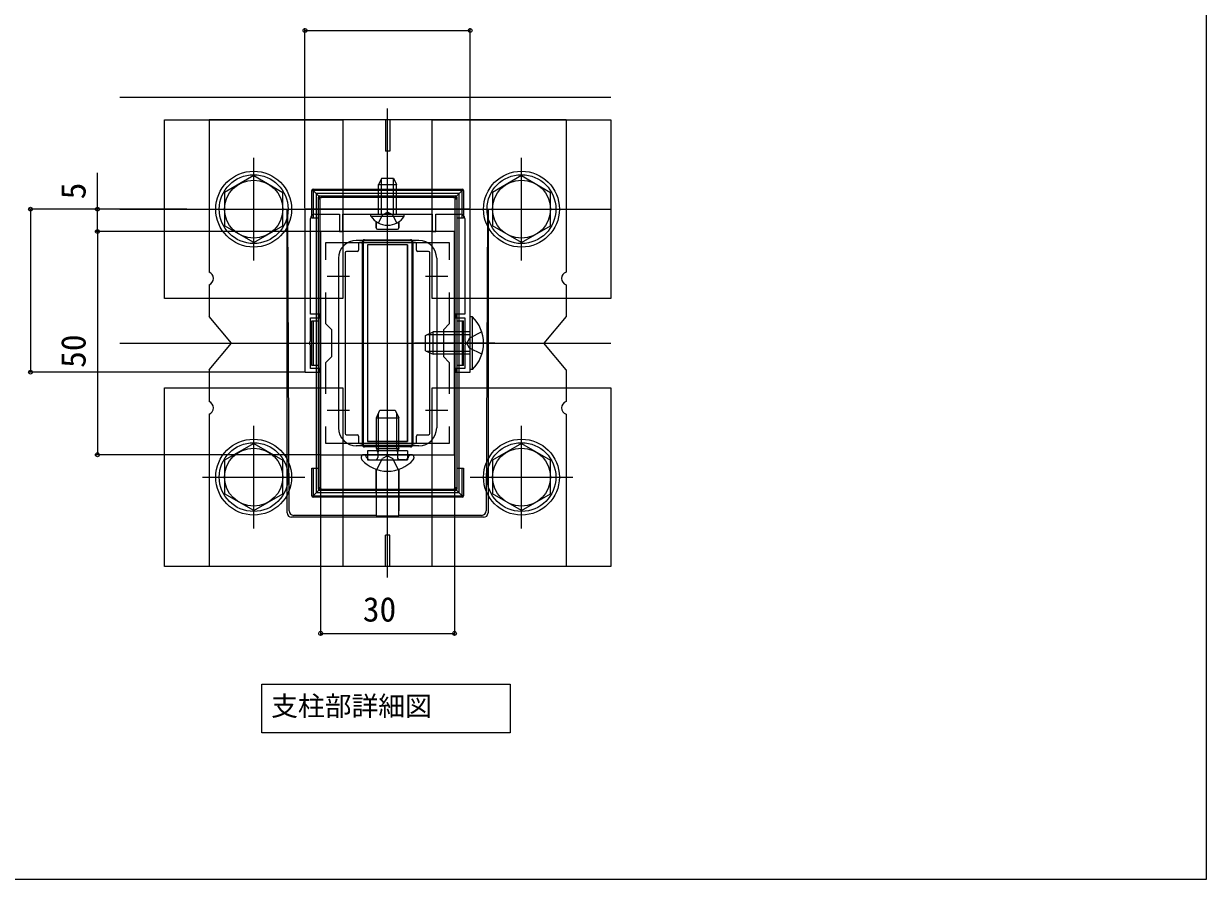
# Model space of a CAD drawing. Units: millimetres, scale not verified, with parts at other scales. Extents: x -875 to 875, y -1300 to 1292.
# Drawn here: x 345 to 875, y -1300 to -917 of the extents above; entities that cross this region are included whole.
import ezdxf
from ezdxf.enums import TextEntityAlignment as Align

# ---------------------------------------------------------------- set-up
doc = ezdxf.new("R2010")
doc.units = ezdxf.units.MM
doc.header["$LTSCALE"] = 8
for name, color, linetype in [('0-1_USER1', 3, 'Continuous'), ('0-2_YKK_11', 7, 'Continuous'), ('0-3_YKK_12', 2, 'Continuous'), ('0-4_YKK_13', 4, 'Continuous'), ('0-5_YKK_D', 6, 'Continuous'), ('0-6_YKK_ZWAK', 7, 'Continuous'), ('0-7_YSS_K', 3, 'Continuous')]:
    doc.layers.add(name, color=color, linetype=linetype)
doc.styles.add('ＭＳ ゴシック', font='')
doc.styles.get('ＭＳ ゴシック').set_extended_font_data('MS Gothic')

msp = doc.modelspace()

# ---------------------------------------------------------------- linework, layer by layer
at = {"layer": '0-1_USER1'}
msp.add_lwpolyline([(451.8, -1226.256), (451.8, -1212.256), (563.108, -1212.256), (563.108, -1234.138), (451.8, -1234.138)], close=True, dxfattribs=at)
at = {"layer": '0-2_YKK_11'}
for p, q in [((486.14, -1024.581), (486.14, -1034.581)), ((530.14, -1024.581), (530.14, -1034.581)), ((481.14, -1029.581), (491.14, -1029.581)), ((525.14, -1029.581), (535.14, -1029.581)), ((486.14, -1084.581), (486.14, -1094.581)), ((530.14, -1084.581), (530.14, -1094.581)), ((481.14, -1089.581), (491.14, -1089.581)), ((525.14, -1089.581), (535.14, -1089.581))]:
    msp.add_line(p, q, dxfattribs=at)
for points in [[(545.14, -999.581), (471.14, -999.581), (471.14, -1072.581), (477.54, -1072.581), (477.54, -1070.981), (473.54, -1070.981), (473.54, -1060.497), (473.3, -1060.131), (473.3, -1059.031), (473.54, -1058.664), (473.54, -1048.181), (477.54, -1048.181), (477.54, -1046.581), (473.54, -1046.581), (473.54, -1003.781)], [(475.54, -1001.781), (486.54, -1001.781), (486.54, -1009.581), (488.14, -1009.581), (488.14, -1001.781), (507.223, -1001.781), (507.59, -1001.541), (508.69, -1001.541), (509.056, -1001.781), (528.14, -1001.781), (528.14, -1009.581), (529.74, -1009.581), (529.74, -1001.781), (540.74, -1001.781)], [(542.74, -1003.781), (542.74, -1046.581), (538.74, -1046.581), (538.74, -1048.181), (542.74, -1048.181), (542.74, -1058.664), (542.98, -1059.031), (542.98, -1060.131), (542.74, -1060.497), (542.74, -1070.981), (538.74, -1070.981), (538.74, -1072.581), (545.14, -1072.581), (545.14, -999.581)], [(480.54, -1022.315), (480.54, -1014.581), (535.74, -1014.581), (535.74, -1022.315)], [(480.54, -1082.315), (480.54, -1068.181), (483.14, -1065.581), (483.14, -1053.581), (480.54, -1050.981), (480.54, -1036.847)], [(535.74, -1036.847), (535.74, -1050.981), (533.14, -1053.581), (533.14, -1065.581), (535.74, -1068.181), (535.74, -1082.315)], [(535.74, -1096.847), (535.74, -1104.581), (480.54, -1104.581), (480.54, -1096.847)]]:
    msp.add_lwpolyline(points, dxfattribs=at)
msp.add_lwpolyline([(478.14, -1009.581), (478.14, -1109.581), (538.14, -1109.581), (538.14, -1009.581)], close=True, dxfattribs=at)
for centre, start, end in [((475.54, -1003.781), 90.00001, 179.99999), ((540.74, -1003.781), 0.00001, 89.99999)]:
    msp.add_arc(centre, 2, start, end, dxfattribs=at)
at = {"layer": '0-3_YKK_12'}
for p, q in [((608.14, -949.581), (388.139, -949.581)), ((508.14, -1164.581), (508.14, -954.581)), ((388.139, -999.581), (608.14, -999.581)), ((522.14, -1013.581), (494.14, -1013.581)), ((486.14, -1021.581), (486.14, -1097.581)), ((530.14, -1021.581), (530.14, -1097.581)), ((522.14, -1105.581), (494.14, -1105.581))]:
    msp.add_line(p, q, dxfattribs=at)
for centre, start, end in [((494.14, -1021.581), 90, 180), ((494.14, -1021.581), 90, 180), ((522.14, -1021.581), 0, 90), ((522.14, -1021.581), 0, 90), ((494.14, -1097.581), 180, 270), ((494.14, -1097.581), 180, 270), ((522.14, -1097.581), 270, 0), ((522.14, -1097.581), 270, 0)]:
    msp.add_arc(centre, 8, start, end, dxfattribs=at)
at = {"layer": '0-4_YKK_13'}
for p, q in [((428.14, -959.581), (428.14, -1027.752)), ((588.14, -959.581), (428.14, -959.581)), ((507.14, -959.581), (507.14, -973.581)), ((509.14, -959.581), (509.14, -973.581)), ((588.14, -959.581), (588.14, -1027.752)), ((509.14, -973.581), (507.14, -973.581)), ((448.14, -1022.581), (448.14, -976.581)), ((568.14, -1022.581), (568.14, -976.581)), ((448.14, -984.581), (435.14, -992.064)), ((448.14, -984.581), (461.14, -992.064)), ((508.14, -1011.781), (508.14, -980.781)), ((568.14, -984.581), (555.14, -992.064)), ((568.14, -984.581), (581.14, -992.064)), ((474.74, -990.626), (541.54, -990.626)), ((474.74, -990.626), (474.74, -991.226)), ((505.54, -985.781), (504.14, -988.581)), ((505.448, -1001.781), (505.448, -985.964)), ((505.54, -985.781), (510.74, -985.781)), ((510.74, -985.781), (512.14, -988.581)), ((510.831, -1001.781), (510.831, -985.964)), ((512.14, -1001.781), (512.14, -988.581)), ((541.54, -990.626), (541.54, -991.226)), ((435.14, -992.064), (435.14, -1007.098)), ((461.14, -1007.075), (461.14, -992.064)), ((474.14, -1003.626), (474.14, -991.226)), ((474.14, -991.226), (474.74, -991.226)), ((541.54, -991.226), (474.74, -991.226)), ((477.315, -993.801), (474.74, -991.226)), ((474.74, -991.226), (474.74, -1003.626)), ((477.14, -994.956), (477.14, -994.226)), ((477.14, -1124.206), (477.14, -994.956)), ((477.74, -993.626), (478.55, -993.626)), ((477.841, -995.001), (477.841, -1124.25)), ((478.55, -993.626), (537.73, -993.626)), ((478.55, -993.626), (478.55, -994.37)), ((537.73, -994.37), (478.55, -994.37)), ((537.73, -993.626), (538.54, -993.626)), ((537.73, -993.626), (537.73, -994.37)), ((538.438, -1124.25), (538.438, -995.001)), ((538.964, -993.801), (541.54, -991.226)), ((539.14, -994.226), (539.14, -994.956)), ((539.14, -994.956), (539.14, -1124.206)), ((540.14, -992.581), (540.14, -1126.581)), ((542.14, -991.226), (541.54, -991.226)), ((541.54, -1003.626), (541.54, -991.226)), ((542.14, -991.226), (542.14, -1003.626)), ((555.14, -992.064), (555.14, -1007.098)), ((581.14, -1007.075), (581.14, -992.064)), ((425.14, -999.581), (471.14, -999.581)), ((463.14, -1135.584), (463.14, -999.581)), ((464.008, -1134.708), (463.39, -999.581)), ((545.14, -999.581), (591.14, -999.581)), ((552.889, -999.581), (552.272, -1134.708)), ((553.14, -999.581), (553.14, -1135.584)), ((477.14, -1003.626), (474.14, -1003.626)), ((500.64, -1002.799), (500.64, -1001.781)), ((500.64, -1001.781), (515.64, -1001.781)), ((503.035, -1008.016), (503.035, -1005.205)), ((503.079, -1005.205), (503.071, -1007.979)), ((513.201, -1005.205), (513.208, -1007.979)), ((513.244, -1008.016), (513.244, -1005.205)), ((542.14, -1003.626), (539.14, -1003.626)), ((448.14, -1014.581), (435.14, -1007.098)), ((448.14, -1014.581), (461.14, -1007.098)), ((503.635, -1008.616), (512.644, -1008.616)), ((503.67, -1008.581), (512.61, -1008.581)), ((568.14, -1014.581), (555.14, -1007.098)), ((568.14, -1014.581), (581.14, -1007.098)), ((495.14, -1015.181), (495.14, -1017.981)), ((520.54, -1014.581), (495.74, -1014.581)), ((496.848, -1103.863), (496.848, -1015.388)), ((497.14, -1014.226), (497.14, -1015.349)), ((497.14, -1015.349), (497.14, -1103.824)), ((498.865, -1013.626), (497.74, -1013.626)), ((498.865, -1013.362), (517.414, -1013.362)), ((498.865, -1013.626), (498.865, -1013.362)), ((517.414, -1013.626), (498.865, -1013.626)), ((517.14, -1015.581), (499.14, -1015.581)), ((499.14, -1015.581), (499.14, -1103.581)), ((517.14, -1015.581), (517.14, -1103.581)), ((517.414, -1013.362), (517.414, -1013.626)), ((518.54, -1013.626), (517.414, -1013.626)), ((519.14, -1015.349), (519.14, -1014.226)), ((519.14, -1103.824), (519.14, -1015.349)), ((519.431, -1015.388), (519.431, -1103.863)), ((521.14, -1017.981), (521.14, -1015.181)), ((489.14, -1019.181), (489.14, -1099.981)), ((494.54, -1018.581), (489.74, -1018.581)), ((526.54, -1018.581), (521.74, -1018.581)), ((527.14, -1099.981), (527.14, -1019.181)), ((428.14, -1033.409), (428.14, -1047.581)), ((588.14, -1033.409), (588.14, -1047.581)), ((545.14, -1071.381), (545.14, -1047.781)), ((588.14, -1047.581), (578.14, -1059.581)), ((474.14, -1049.626), (477.14, -1049.626)), ((474.14, -1069.626), (474.14, -1049.626)), ((474.74, -1049.626), (474.74, -1069.626)), ((539.14, -1049.626), (542.14, -1049.626)), ((541.54, -1049.626), (541.54, -1069.626)), ((542.14, -1069.626), (542.14, -1049.626)), ((556.14, -1059.581), (520.14, -1059.581)), ((525.14, -1056.181), (528.54, -1054.581)), ((525.14, -1062.981), (525.14, -1056.181)), ((545.14, -1055.889), (525.759, -1055.889)), ((545.14, -1054.581), (528.54, -1054.581)), ((588.14, -1071.581), (578.14, -1059.581)), ((525.14, -1062.981), (528.54, -1064.581)), ((545.14, -1063.272), (525.759, -1063.272)), ((477.14, -1069.626), (474.14, -1069.626)), ((542.14, -1069.626), (539.14, -1069.626)), ((428.14, -1071.581), (428.14, -1085.752)), ((546.157, -1071.381), (545.14, -1071.381)), ((588.14, -1071.581), (588.14, -1085.752)), ((428.14, -1091.409), (428.14, -1159.581)), ((504.006, -1106.781), (504.006, -1091.141)), ((508.14, -1118.589), (508.14, -1087.754)), ((511.54, -1089.581), (513.14, -1092.981)), ((512.274, -1106.781), (512.274, -1091.141)), ((588.14, -1091.409), (588.14, -1159.581)), ((448.14, -1142.581), (448.14, -1096.581)), ((503.14, -1092.981), (513.14, -1092.981)), ((503.14, -1106.781), (503.14, -1092.981)), ((513.14, -1106.781), (513.14, -1092.981)), ((568.14, -1142.581), (568.14, -1096.581)), ((489.74, -1100.581), (494.54, -1100.581)), ((495.14, -1101.181), (495.14, -1103.981)), ((521.14, -1103.981), (521.14, -1101.181)), ((521.74, -1100.581), (526.54, -1100.581)), ((448.14, -1104.581), (435.14, -1112.064)), ((448.14, -1104.581), (461.14, -1112.064)), ((495.74, -1104.581), (520.54, -1104.581)), ((497.14, -1103.824), (497.14, -1105.026)), ((498.944, -1105.626), (498.944, -1105.946)), ((517.335, -1105.946), (498.944, -1105.946)), ((517.14, -1103.581), (499.14, -1103.581)), ((503.14, -1106.781), (513.14, -1106.781)), ((517.335, -1105.626), (518.54, -1105.626)), ((517.335, -1105.946), (517.335, -1105.626)), ((519.14, -1105.026), (519.14, -1103.824)), ((568.14, -1104.581), (555.14, -1112.064)), ((568.14, -1104.581), (581.14, -1112.064)), ((435.14, -1112.064), (435.14, -1127.098)), ((461.14, -1127.075), (461.14, -1112.064)), ((496.34, -1110.671), (496.34, -1111.068)), ((497.638, -1109.581), (497.43, -1109.581)), ((518.641, -1109.581), (497.638, -1109.581)), ((498.756, -1110.728), (498.578, -1110.239)), ((499.14, -1111.781), (517.14, -1111.781)), ((500.259, -1111.781), (502.74, -1111.781)), ((503.396, -1116.232), (505.85, -1111.311)), ((508.14, -1110.094), (505.85, -1111.311)), ((508.14, -1110.094), (510.43, -1111.311)), ((512.883, -1116.232), (510.43, -1111.311)), ((516.02, -1111.781), (513.54, -1111.781)), ((517.14, -1107.781), (517.14, -1111.781)), ((517.524, -1110.728), (517.702, -1110.239)), ((519.94, -1110.671), (519.94, -1111.068)), ((555.14, -1112.064), (555.14, -1127.098)), ((581.14, -1127.075), (581.14, -1112.064)), ((474.14, -1115.626), (477.14, -1115.626)), ((474.14, -1128.026), (474.14, -1115.626)), ((474.74, -1115.626), (474.74, -1128.026)), ((503.035, -1116.11), (503.035, -1134.699)), ((503.138, -1136.906), (503.084, -1116.127)), ((513.141, -1136.906), (513.195, -1116.127)), ((513.244, -1116.11), (513.244, -1134.699)), ((539.14, -1115.626), (542.14, -1115.626)), ((542.14, -1115.626), (542.14, -1128.026)), ((425.14, -1119.581), (471.14, -1119.581)), ((545.14, -1119.581), (591.14, -1119.581)), ((448.14, -1134.581), (435.14, -1127.098)), ((448.14, -1134.581), (461.14, -1127.098)), ((474.14, -1128.026), (474.74, -1128.026)), ((477.315, -1125.45), (474.74, -1128.026)), ((474.74, -1128.026), (541.54, -1128.026)), ((474.74, -1128.626), (474.74, -1128.026)), ((541.54, -1128.626), (474.74, -1128.626)), ((540.14, -1126.581), (476.14, -1126.581)), ((477.14, -1125.026), (477.14, -1124.206)), ((478.48, -1125.626), (477.74, -1125.626)), ((478.48, -1124.968), (478.48, -1125.626)), ((478.48, -1124.968), (537.8, -1124.968)), ((537.8, -1125.626), (478.48, -1125.626)), ((537.8, -1124.968), (537.8, -1125.626)), ((538.54, -1125.626), (537.8, -1125.626)), ((538.964, -1125.45), (541.54, -1128.026)), ((539.14, -1124.206), (539.14, -1125.026)), ((541.54, -1128.626), (541.54, -1128.026)), ((568.14, -1134.581), (555.14, -1127.098)), ((568.14, -1134.581), (581.14, -1127.098)), ((503.14, -1137.581), (465.128, -1137.581)), ((503.068, -1136.696), (466.005, -1136.696)), ((503.068, -1136.696), (503.138, -1136.906)), ((503.138, -1136.906), (513.141, -1136.906)), ((503.14, -1137.581), (503.209, -1137.37)), ((503.209, -1137.37), (513.07, -1137.37)), ((513.07, -1137.37), (513.14, -1137.581)), ((551.151, -1137.581), (513.14, -1137.581)), ((513.211, -1136.696), (513.141, -1136.906)), ((550.274, -1136.696), (513.211, -1136.696)), ((509.14, -1145.581), (507.14, -1145.581)), ((507.14, -1159.581), (507.14, -1145.581)), ((509.14, -1159.581), (509.14, -1145.581)), ((588.14, -1159.581), (428.14, -1159.581))]:
    msp.add_line(p, q, dxfattribs=at)
for points in [[(488.14, -959.581), (488.14, -1039.581), (408.14, -1039.581), (408.14, -959.581)], [(608.14, -959.581), (608.14, -1039.581), (528.14, -1039.581), (528.14, -959.581)], [(517.14, -1103.581), (517.14, -1015.581), (499.14, -1015.581), (499.14, -1103.581)], [(488.14, -1079.581), (488.14, -1159.581), (408.14, -1159.581), (408.14, -1079.581)], [(608.14, -1079.581), (608.14, -1159.581), (528.14, -1159.581), (528.14, -1079.581)]]:
    msp.add_lwpolyline(points, close=True, dxfattribs=at)
for points in [[(504.14, -1001.781), (504.14, -988.581), (512.14, -988.581)], [(540.14, -992.581), (476.14, -992.581), (476.14, -1126.581)], [(504.04, -1005.799), (505.85, -1002.088), (508.14, -1000.871)], [(512.24, -1005.799), (510.43, -1002.088), (508.14, -1000.871)], [(500.64, -1002.799), (515.64, -1002.799), (515.64, -1001.781)], [(428.14, -1071.581), (438.14, -1059.581), (428.14, -1047.581)], [(546.157, -1071.381), (546.157, -1047.781), (545.14, -1047.781)], [(545.14, -1064.581), (528.54, -1064.581), (528.54, -1054.581)], [(550.362, -1054.581), (544.806, -1057.291), (543.588, -1059.581)], [(550.362, -1064.581), (544.806, -1061.871), (543.588, -1059.581)], [(503.14, -1092.981), (504.74, -1089.581), (511.54, -1089.581)], [(497.74, -1105.626), (498.944, -1105.626), (517.335, -1105.626)], [(503.14, -1106.781), (503.478, -1107.781), (503.74, -1108.553)], [(504.006, -1106.781), (503.885, -1107.781), (503.74, -1108.981)], [(512.274, -1106.781), (512.395, -1107.781), (512.54, -1108.981)], [(513.14, -1106.781), (512.801, -1107.781), (512.54, -1108.553)], [(517.14, -1107.781), (499.14, -1107.781), (499.14, -1111.781)], [(503.74, -1108.553), (503.74, -1109.581), (503.74, -1110.781)], [(512.54, -1108.553), (512.54, -1109.581), (512.54, -1110.781)], [(518.849, -1109.581), (518.641, -1109.581), (517.94, -1109.581)], [(542.14, -1128.026), (541.54, -1128.026), (541.54, -1115.626)]]:
    msp.add_lwpolyline(points, dxfattribs=at)
for centre, radius in [((448.14, -999.581), 17), ((448.14, -999.581), 15.4), ((568.14, -999.581), 17), ((568.14, -999.581), 15.4), ((448.14, -999.581), 13), ((568.14, -999.581), 13), ((448.14, -1119.581), 17), ((448.14, -1119.581), 15.4), ((448.14, -1119.581), 13), ((568.14, -1119.581), 17), ((568.14, -1119.581), 15.4), ((568.14, -1119.581), 13)]:
    msp.add_circle(centre, radius, dxfattribs=at)
for centre, radius, start, end in [((474.74, -991.226), 0.6, 90, 180), ((541.54, -991.226), 0.6, 0, 90), ((477.646, -992.532), 2.477, 258.19876, 274.51239), ((477.74, -994.226), 0.6, 90, 180), ((477.623, -993.164), 1.166, 245.50762, 278.40152), ((475.76, -994.128), 2.042, 354.65366, 14.23396), ((538.633, -992.532), 2.477, 265.48761, 281.80124), ((540.519, -994.128), 2.042, 165.76604, 185.34634), ((538.656, -993.164), 1.166, 261.59848, 294.49238), ((538.54, -994.226), 0.6, 0, 90), ((508.14, -997.727), 9.054, 214.06671, 325.93329), ((497.743, -1014.26), 0.965, 85.24763, 185.0487), ((496.835, -1013.908), 0.44, 263.21027, 313.86521), ((496.896, -1014.635), 0.754, 266.36803, 288.83101), ((497.74, -1014.226), 0.6, 90, 180), ((497.342, -1013.35), 0.484, 325.23447, 5.98325), ((518.937, -1013.35), 0.484, 174.01675, 214.76553), ((518.536, -1014.26), 0.965, 354.94378, 94.75989), ((518.54, -1014.226), 0.6, 0, 90), ((519.383, -1014.635), 0.754, 251.16899, 273.63197), ((519.445, -1013.908), 0.44, 226.13479, 276.78973), ((427.14, -1030.581), 3, 289.47122, 70.52878), ((589.14, -1030.581), 3, 109.47122, 250.52878), ((534.675, -1059.581), 16.465, 314.2189, 45.7811), ((427.14, -1088.581), 3, 289.47122, 70.52878), ((589.14, -1088.581), 3, 109.47122, 250.52878), ((497.738, -1105.06), 0.962, 175.06323, 275.18399), ((496.844, -1105.852), 0.878, 70.35948, 94.26698), ((496.896, -1103.11), 0.754, 266.36803, 288.83101), ((497.74, -1105.026), 0.6, 180, 270), ((497.203, -1105.948), 0.626, 353.54785, 30.96417), ((519.077, -1105.948), 0.626, 149.03583, 186.45215), ((518.541, -1105.06), 0.962, 264.8078, 4.94499), ((518.54, -1105.026), 0.6, 270, 0), ((519.383, -1103.11), 0.754, 251.16899, 273.63197), ((519.435, -1105.852), 0.878, 85.73302, 109.64052), ((497.43, -1110.671), 1.091, 90, 180), ((497.44, -1111.068), 1.1, 180, 221.56083), ((508.14, -1101.581), 15.4, 221.56083, 318.43917), ((497.638, -1110.581), 1, 20, 90), ((500.259, -1110.181), 1.6, 200, 270), ((502.74, -1110.781), 1, 270, 0), ((513.54, -1110.781), 1, 180, 270), ((516.02, -1110.181), 1.6, 270, 340), ((518.641, -1110.581), 1, 90, 160), ((518.849, -1110.671), 1.091, 0, 90), ((518.84, -1111.068), 1.1, 318.43917, 0), ((474.74, -1128.026), 0.6, 180, 270), ((477.646, -1121.781), 2.477, 258.19876, 274.51239), ((477.617, -1135.826), 10.811, 89.09507, 92.53185), ((477.74, -1125.026), 0.6, 180, 270), ((475.85, -1125.169), 1.944, 346.42187, 4.51215), ((538.633, -1121.781), 2.477, 265.48761, 281.80124), ((540.429, -1125.169), 1.944, 175.48785, 193.57813), ((538.662, -1135.826), 10.811, 87.46815, 90.90493), ((538.54, -1125.026), 0.6, 270, 0), ((541.54, -1128.026), 0.6, 270, 0), ((466.011, -1134.693), 2.004, 180.44387, 269.81844), ((550.268, -1134.693), 2.004, 270.18156, 359.55613)]:
    msp.add_arc(centre, radius, start, end, dxfattribs=at)
for centre, major_axis, ratio, start_param, end_param in [((477.444, -994.226), (6.082, -0.425), 0.01114, 4.7707145, 4.8960301), ((477.74, -994.522), (0.425, -6.082), 0.01114, 1.491105, 1.6034945), ((538.836, -994.226), (6.082, 0.425), 0.01114, 4.5287479, 4.6540634), ((538.54, -994.522), (-0.425, -6.082), 0.01114, 4.6796908, 4.7920803), ((503.635, -1008.016), (0.424, 0.424), 0.999695, 2.3563468, 3.9268385), ((503.671, -1007.979), (-0.246, -0.549), 0.996125, 5.1323772, 6.702869), ((512.608, -1007.979), (0.246, -0.549), 0.996125, 5.8635017, 7.4339934), ((512.644, -1008.016), (-0.424, 0.424), 0.999695, 2.3563468, 3.9268385), ((495.74, -1015.181), (-0.424, 0.424), 0.999695, 5.4979394, 7.0684312), ((496.54, -1013.28), (0.43, -6.084), 0.027874, 1.2150746, 1.3929019), ((496.285, -1013.026), (6.084, -0.43), 0.027874, 4.9700486, 5.1523045), ((519.995, -1013.026), (6.084, 0.43), 0.027874, 4.2724735, 4.4547294), ((519.74, -1013.28), (-0.43, -6.084), 0.027874, 4.8902834, 5.0681107), ((520.54, -1015.181), (0.424, 0.424), 0.999695, 5.4979394, 7.0684312), ((489.74, -1019.181), (-0.424, 0.424), 0.999695, 5.4979394, 7.0684312), ((494.54, -1017.981), (0.424, -0.424), 0.999695, 5.4979394, 7.0684312), ((521.74, -1017.981), (-0.424, -0.424), 0.999695, 5.4979394, 7.0684312), ((526.54, -1019.181), (0.424, 0.424), 0.999695, 5.4979394, 7.0684312), ((489.74, -1099.981), (-0.424, -0.424), 0.999695, 5.4979394, 7.0684312), ((494.54, -1101.181), (0.424, 0.424), 0.999695, 5.4979394, 7.0684312), ((521.74, -1101.181), (-0.424, 0.424), 0.999695, 5.4979394, 7.0684312), ((526.54, -1099.981), (0.424, -0.424), 0.999695, 5.4979394, 7.0684312), ((495.74, -1103.981), (-0.424, -0.424), 0.999695, 5.4979394, 7.0684312), ((496.54, -1106.489), (-0.428, -6.083), 0.022498, 1.8236152, 2.0187174), ((496.803, -1106.226), (6.083, 0.428), 0.022498, 1.2094857, 1.40045), ((519.476, -1106.226), (6.083, -0.428), 0.022498, 1.7411427, 1.9321069), ((519.74, -1106.489), (0.428, -6.083), 0.022498, 4.2644679, 4.4595701), ((520.54, -1103.981), (0.424, -0.424), 0.999695, 5.4979394, 7.0684312), ((477.74, -1125.325), (-0.424, -6.081), 0.004381, 1.6219236, 1.7488196), ((478.039, -1125.026), (6.081, 0.424), 0.004381, 1.498021, 1.6118461), ((538.24, -1125.026), (6.081, -0.424), 0.004381, 1.5297466, 1.6435716), ((538.54, -1125.325), (0.424, -6.081), 0.004381, 4.5343657, 4.6612617), ((465.142, -1135.569), (0.974, 1.765), 0.991424, 2.0784135, 3.641926), ((503.07, -1134.699), (0, 2), 0.017455, 1.5707963, 3.0892328), ((513.209, -1134.699), (0, 2), 0.017455, 3.1939525, 4.712389), ((551.137, -1135.569), (-0.974, 1.765), 0.991424, 2.6412593, 4.2047718)]:
    msp.add_ellipse(centre, major_axis=major_axis, ratio=ratio, start_param=start_param, end_param=end_param, dxfattribs=at)
at = {"layer": '0-5_YKK_D'}
for p, q in [((471.14, -999.181), (471.14, -918.581)), ((471.14, -919.581), (545.14, -919.581)), ((545.14, -999.181), (545.14, -918.581)), ((418.14, -999.581), (347.14, -999.581)), ((348.14, -999.581), (348.14, -1072.581)), ((418.14, -999.581), (377.14, -999.581)), ((418.14, -1009.581), (377.14, -1009.581)), ((477.74, -1009.581), (377.14, -1009.581)), ((378.14, -1009.581), (378.14, -1109.581)), ((470.74, -1072.581), (347.14, -1072.581)), ((477.74, -1109.581), (377.14, -1109.581)), ((478.14, -1109.981), (478.14, -1190.581)), ((538.14, -1109.981), (538.14, -1190.581)), ((478.14, -1189.581), (538.14, -1189.581))]:
    msp.add_line(p, q, dxfattribs=at)
msp.add_lwpolyline([(378.14, -1009.581), (378.14, -999.581), (378.14, -983.388)], dxfattribs=at)
for centre in [(471.14, -919.581), (545.14, -919.581), (348.14, -999.581), (378.14, -999.581), (378.14, -1009.581), (378.14, -1009.581), (348.14, -1072.581), (378.14, -1109.581), (478.14, -1189.581), (538.14, -1189.581)]:
    msp.add_circle(centre, 0.875, dxfattribs=at)
at = {"layer": '0-6_YKK_ZWAK'}
msp.add_lwpolyline([(-875, -1299.7), (875, -1299.7), (875, 1250.3)], dxfattribs=at)
at = {"layer": '0-7_YSS_K'}
msp.add_line((388.139, -1059.581), (608.14, -1059.581), dxfattribs=at)

# ---------------------------------------------------------------- texts
at = {"layer": '0-1_USER1', "style": 'ＭＳ ゴシック'}
msp.add_text('支柱部詳細図', height=8.798, dxfattribs=at).set_placement((455.977, -1229.132), align=Align.BOTTOM_LEFT)
at = {"layer": '0-5_YKK_D', "style": 'ＭＳ ゴシック'}
for s, p in [('5', (376.14, -995.189)), ('50', (376.14, -1070.66))]:
    msp.add_text(s, height=11, rotation=90, dxfattribs=at).set_placement(p, align=Align.BOTTOM_LEFT)
msp.add_text('30', height=11, dxfattribs=at).set_placement((497.06, -1187.581), align=Align.BOTTOM_LEFT)

doc.saveas('drawing.dxf')
